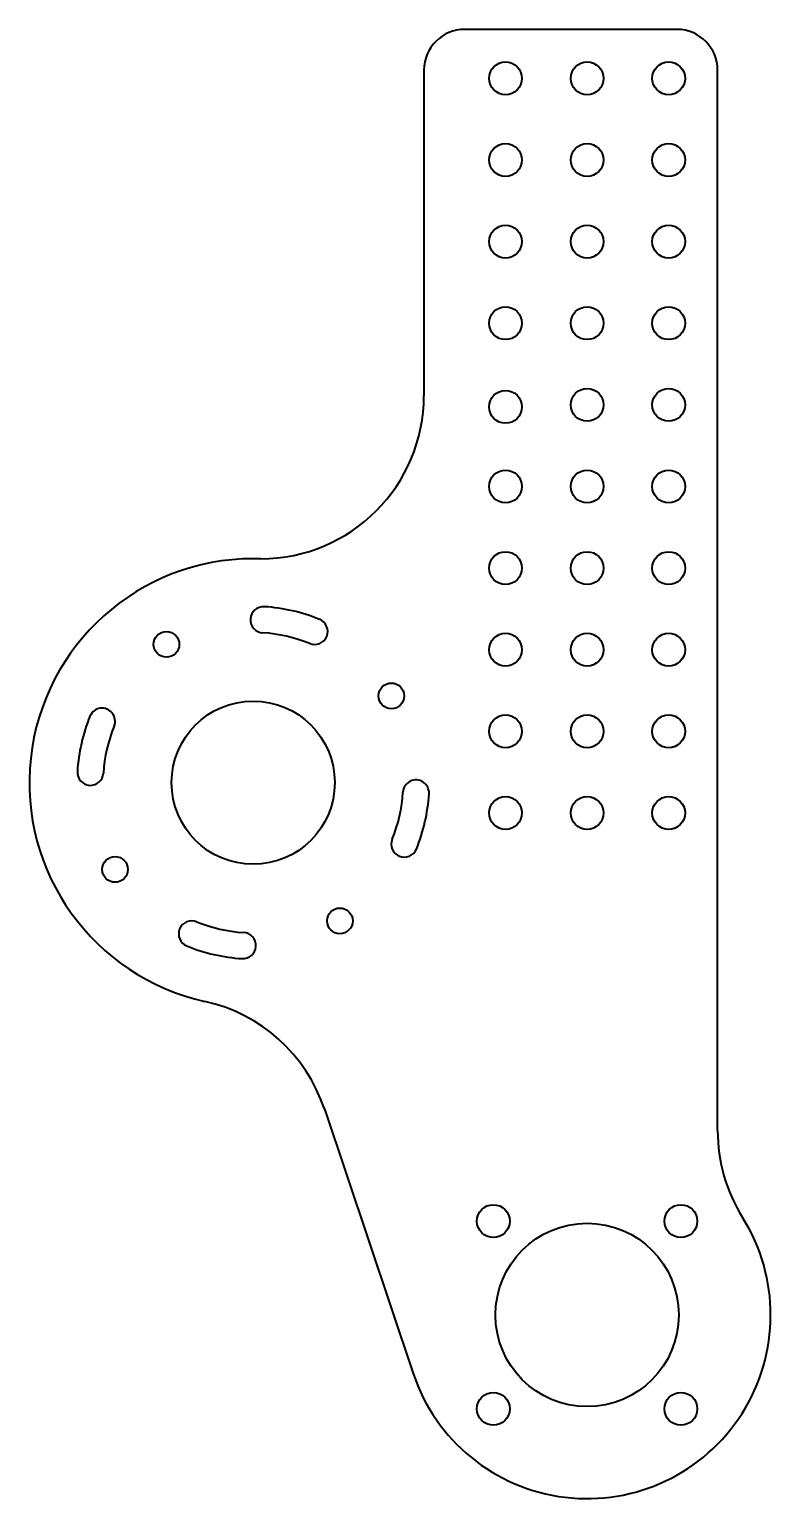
# Model space of a CAD drawing. Header units: inches. Extents: x -9.42 to -4.87, y -6.69 to 2.31.
import ezdxf

# ---------------------------------------------------------------- set-up
doc = ezdxf.new("R2010")
doc.units = ezdxf.units.IN
doc.header["$MEASUREMENT"] = 0
doc.layers.add('Visible', color=7, linetype='Continuous', lineweight=40)

msp = doc.modelspace()

# ---------------------------------------------------------------- linework, layer by layer
at = {"layer": 'Visible'}
for p, q in [((-5.45, 2.3125), (-6.75, 2.3125)), ((-7, 2.0625), (-7, 0.0702)), ((-5.2, -4.4331), (-5.2, 2.0625)), ((-8, -0.9298), (-8.047, -0.9298)), ((-7.6108, -4.2996), (-7.0665, -5.9206))]:
    msp.add_line(p, q, dxfattribs=at)
for centre, radius in [((-6.5, 2.0125), 0.1005), ((-6, 2.0125), 0.1005), ((-5.5, 2.0125), 0.1005), ((-6.5, 1.5125), 0.1005), ((-6, 1.5125), 0.1005), ((-5.5, 1.5125), 0.1005), ((-6.5, 1.0125), 0.1005), ((-6, 1.0125), 0.1005), ((-5.5, 1.0125), 0.1005), ((-6.5, 0.5125), 0.1005), ((-6, 0.5125), 0.1005), ((-5.5, 0.5125), 0.1005), ((-6.5, 0), 0.1005), ((-6, 0.0125), 0.1005), ((-5.5, 0.0125), 0.1005), ((-6.5, -0.4875), 0.1005), ((-6, -0.4875), 0.1005), ((-5.5, -0.4875), 0.1005), ((-6.5, -0.9875), 0.1005), ((-6, -0.9875), 0.1005), ((-5.5, -0.9875), 0.1005), ((-8.5787, -1.4548), 0.0787), ((-6.5, -1.4875), 0.1005), ((-6, -1.4875), 0.1005), ((-5.5, -1.4875), 0.1005), ((-7.2001, -1.7701), 0.0787), ((-8.047, -2.3018), 0.5), ((-6.5, -1.9875), 0.1005), ((-6, -1.9875), 0.1005), ((-5.5, -1.9875), 0.1005), ((-6.5, -2.4875), 0.1005), ((-6, -2.4875), 0.1005), ((-5.5, -2.4875), 0.1005), ((-8.8939, -2.8335), 0.0787), ((-7.5153, -3.1487), 0.0787), ((-6.575, -4.9875), 0.1005), ((-5.425, -4.9875), 0.1005), ((-6, -5.5625), 0.5617), ((-6.575, -6.1375), 0.1005), ((-5.425, -6.1375), 0.1005)]:
    msp.add_circle(centre, radius, dxfattribs=at)
for centre, radius, start, end in [((-6.75, 2.0625), 0.25, 90, 180), ((-5.45, 2.0625), 0.25, 0, 90), ((-8, 0.0702), 1, 270, 0), ((-8.047, -2.3018), 1.372, 90, 257.53904), ((-7.9836, -1.3038), 0.08, 86.3659, 266.3659), ((-8.047, -2.3018), 1.08, 67.87329, 86.3659), ((-7.6703, -1.3754), 0.08, 247.87329, 67.87329), ((-8.047, -2.3018), 0.92, 67.87329, 86.3659), ((-8.9734, -1.9251), 0.08, 337.87329, 157.87329), ((-8.047, -2.3018), 1.08, 157.87329, 176.3659), ((-8.047, -2.3018), 0.92, 157.87329, 176.3659), ((-9.045, -2.2384), 0.08, 176.3659, 356.3659), ((-7.049, -2.3652), 0.08, 356.3659, 176.3659), ((-8.047, -2.3018), 0.92, 337.87329, 356.3659), ((-8.047, -2.3018), 1.08, 337.87329, 356.3659), ((-7.1206, -2.6784), 0.08, 157.87329, 337.87329), ((-8.4237, -3.2281), 0.08, 67.87329, 247.87329), ((-8.047, -2.3018), 0.92, 247.87329, 266.3659), ((-8.1104, -3.2998), 0.08, 266.3659, 86.3659), ((-8.047, -2.3018), 1.08, 247.87329, 266.3659), ((-8.5588, -4.6179), 1, 18.56242, 77.53904), ((-4.2, -4.4331), 1, 180, 212.1068), ((-6, -5.5625), 1.125, 198.56242, 32.1068)]:
    msp.add_arc(centre, radius, start, end, dxfattribs=at)

doc.saveas('drawing.dxf')
